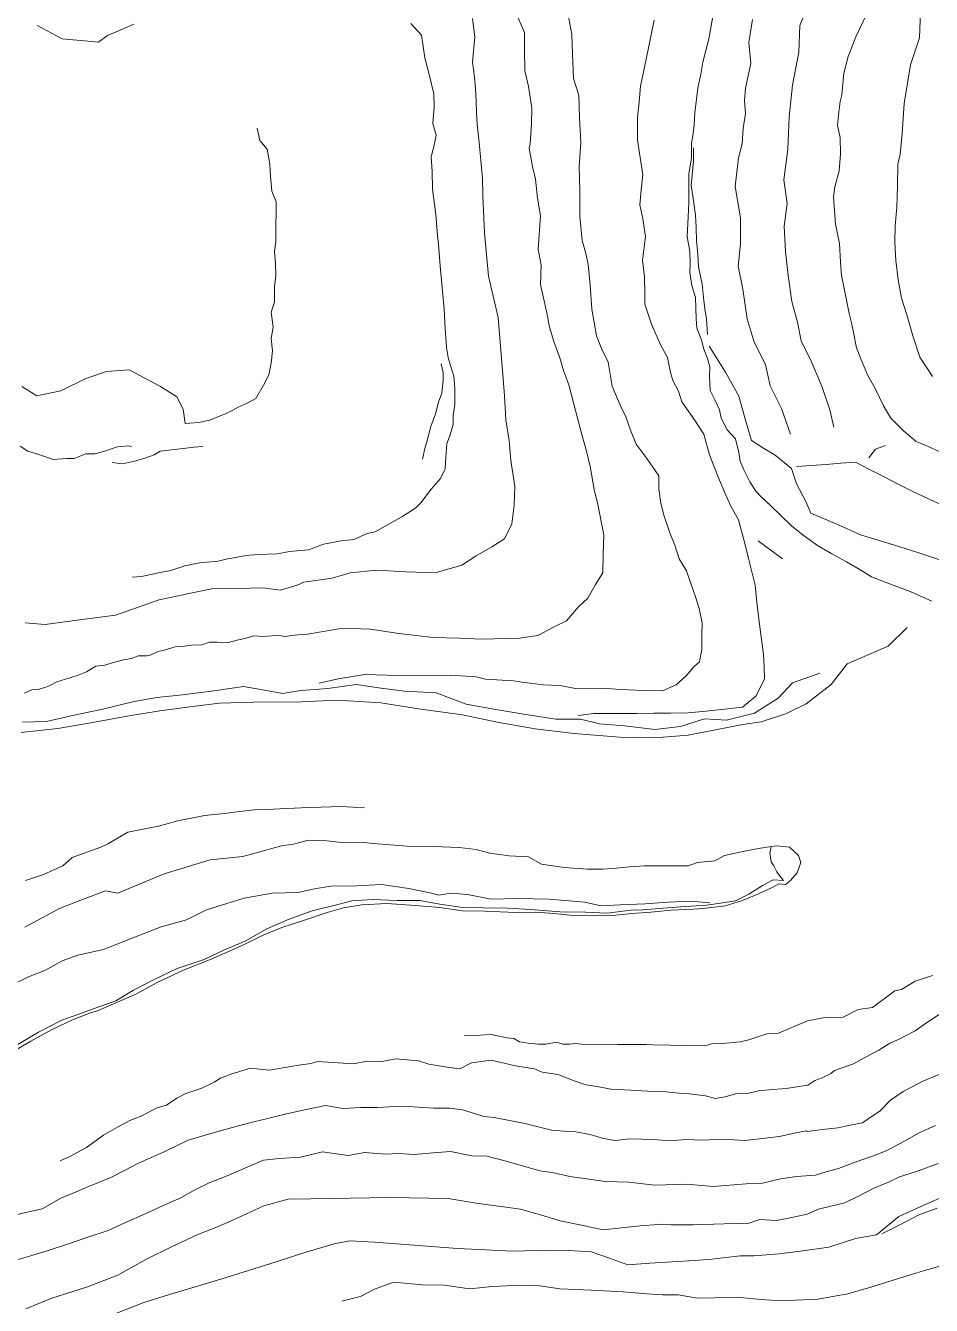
# Model space of a CAD drawing. Extents: x 683321 to 688873, y 7661944 to 7668387.
# Drawn here: x 686223.1 to 686444.6, y 7665935.4 to 7666248.4 of the extents above; entities that cross this region are included whole.
import ezdxf

# ---------------------------------------------------------------- set-up
doc = ezdxf.new("R2010")
doc.units = 0
doc.header["$MEASUREMENT"] = 0
doc.layers.add('01 CRESTA_Line', color=3, linetype='Continuous', lineweight=20)

msp = doc.modelspace()

# ---------------------------------------------------------------- linework, layer by layer
at = {"layer": '01 CRESTA_Line'}
for points in [[(686342.95, 7666251.72, 3900.24), (686345.09, 7666246.66, 3900.09), (686345.08, 7666242.38, 3899.94), (686345.22, 7666237.43, 3899.87), (686346.13, 7666233.49, 3899.87), (686346.89, 7666228.3, 3899.92), (686346.81, 7666224.4, 3899.91), (686346.47, 7666219.47, 3899.91), (686346.3, 7666218.39, 3899.69), (686347.09, 7666213.9, 3899.84), (686347.84, 7666210.86, 3899.95), (686348.29, 7666206.17, 3899.9), (686349.02, 7666201.84, 3899.85), (686348.43, 7666193.68, 3899.92), (686349.17, 7666189.81, 3899.93), (686349.03, 7666185.06, 3899.95), (686350.59, 7666178.18, 3900.07), (686351.24, 7666174.67, 3900.11), (686352.32, 7666171.15, 3900.14), (686353.78, 7666167.18, 3900.12), (686354.71, 7666163.84, 3900.1), (686355.96, 7666160.57, 3900.07), (686357.19, 7666155.82, 3900.04), (686359.15, 7666148.39, 3899.98), (686360.27, 7666144.36, 3899.77), (686361.18, 7666140.58, 3899.58), (686362.16, 7666134.98, 3899.67), (686363.02, 7666131.31, 3899.72), (686364.54, 7666123.85, 3899.86), (686364.35, 7666119.18, 3899.82), (686364.27, 7666114.6, 3899.79), (686362.46, 7666111.75, 3899.75), (686360.63, 7666108.4, 3899.7), (686358.32, 7666106.27, 3899.69), (686355.4, 7666102.87, 3899.68), (686352.41, 7666101.33, 3899.72), (686348.4, 7666099.27, 3899.79), (686343.93, 7666098.56, 3899.85), (686340.7, 7666098.49, 3899.9), (686334.65, 7666098.38, 3899.93), (686329.2, 7666098.57, 3899.97), (686322.81, 7666098.74, 3900.02), (686318.61, 7666099.25, 3900.06), (686314.4, 7666099.76, 3900.17), (686307.43, 7666100.81, 3901.34), (686300.63, 7666101.04, 3900.98), (686296.36, 7666100.31, 3900.74), (686292.08, 7666099.58, 3900.38), (686289.77, 7666099.37, 3900.14), (686288.11, 7666099.22, 3900.05), (686286.65, 7666098.97, 3900), (686285, 7666099.28, 3899.95), (686283.3, 7666099.13, 3899.89), (686281.27, 7666099.02, 3899.84), (686278.9, 7666099.14, 3899.83), (686277.06, 7666098.58, 3899.81), (686274.87, 7666098.07, 3899.74), (686272.68, 7666097.56, 3899.74), (686269.91, 7666097.59, 3899.75), (686268.07, 7666097.62, 3899.72), (686266.2, 7666096.94, 3899.74), (686263.65, 7666096.87, 3899.7), (686261.92, 7666096.66, 3899.68), (686260, 7666096.55, 3899.64), (686258.86, 7666096.21, 3899.64), (686256.95, 7666095.68, 3899.7), (686255.5, 7666095.37, 3899.74), (686253.78, 7666094.55, 3899.76), (686252.72, 7666094.28, 3899.77), (686250.59, 7666094.27, 3899.8), (686248.98, 7666093.58, 3899.83), (686247.04, 7666093.3, 3899.85), (686244.29, 7666092.53, 3899.83), (686242.49, 7666092.01, 3899.84), (686240.25, 7666091.73, 3899.88), (686237.95, 7666090.32, 3899.91), (686235.96, 7666089.52, 3899.97), (686233.92, 7666088.87, 3899.99), (686230.71, 7666087.93, 3900.04), (686229.18, 7666087.12, 3900.06), (686228.49, 7666086.77, 3900.06), (686226.39, 7666086.15, 3900.06), (686224.61, 7666085.95, 3900.07), (686222.84, 7666085.17, 3900.12)], [(686294.91, 7666087.59, 3909.44), (686299.57, 7666088.67, 3908.1), (686306.04, 7666089.71, 3908.91), (686314.26, 7666089.47, 3909.69), (686320.95, 7666089.41, 3910.08), (686327.03, 7666089.54, 3910.24), (686333.26, 7666089.13, 3910.29), (686335.55, 7666088.53, 3910.32), (686342.43, 7666088.19, 3910.2), (686344.54, 7666087.87, 3910.28), (686349.68, 7666087.22, 3910.42), (686353.76, 7666087.01, 3910.4), (686357.98, 7666086.22, 3910.49), (686365.31, 7666086.32, 3910.2), (686368.64, 7666086.06, 3910.2), (686374.3, 7666085.83, 3910.36), (686378.86, 7666085.68, 3910.59), (686382.18, 7666087.22, 3910.53), (686384.63, 7666089.36, 3910.34), (686386.54, 7666091.57, 3910.25), (686387.94, 7666092.84, 3910.23), (686388.47, 7666095.93, 3910.19), (686388.5, 7666099.32, 3910.15), (686388.61, 7666102.36, 3910.18), (686387.8, 7666105.88, 3910.24), (686386.95, 7666108.72, 3910.26), (686385.81, 7666111.93, 3910.27), (686384.74, 7666115.08, 3910.31), (686382.91, 7666117.99, 3910.28), (686381.9, 7666121.31, 3910.22), (686380.64, 7666124.34, 3910.1), (686379.21, 7666128.71, 3909.95), (686378.39, 7666132, 3909.89), (686377.96, 7666135.28, 3909.99), (686377.97, 7666138.25, 3909.97), (686376.33, 7666140.64, 3909.9), (686374.6, 7666143.06, 3909.86), (686372.47, 7666146.01, 3909.93), (686371.01, 7666149.42, 3909.94), (686369.88, 7666152.71, 3909.95), (686368.52, 7666155.57, 3910), (686366.56, 7666160.18, 3910.13), (686365.56, 7666166.06, 3910.16), (686363.94, 7666169.45, 3910.13), (686362.72, 7666172.55, 3910.11), (686361.62, 7666179.03, 3910.12), (686361.18, 7666184.88, 3910.1), (686360.72, 7666190.05, 3910.06), (686360.06, 7666192.97, 3910.08), (686359.25, 7666195.84, 3910.08), (686358.69, 7666201.68, 3910.01), (686358.66, 7666208.09, 3909.93), (686358.5, 7666213.83, 3909.85), (686358.89, 7666219.83, 3910.03), (686358.58, 7666225.9, 3909.83), (686358.39, 7666231.38, 3909.81), (686357.08, 7666235.43, 3909.88), (686356.84, 7666241.49, 3909.96), (686356.69, 7666246.21, 3909.97), (686355.68, 7666251.44, 3909.98)], [(686420.82, 7666150.21, 3949.19), (686419.82, 7666154.39, 3949.24), (686418.03, 7666159.7, 3949.25), (686417.57, 7666160.78, 3949.23), (686415.21, 7666166.34, 3949.34), (686412.77, 7666171.34, 3949.36), (686411.89, 7666175.9, 3949.36), (686410.47, 7666180.94, 3949.43), (686409.6, 7666187.28, 3949.44), (686408.96, 7666193.17, 3949.48), (686408.6, 7666199.31, 3949.45), (686409.34, 7666204.91, 3949.39), (686408.53, 7666210.65, 3949.37), (686409.55, 7666218.2, 3949.39), (686409.88, 7666226.05, 3949.45), (686410.67, 7666233.8, 3949.45), (686412.18, 7666241.87, 3949.48), (686412.49, 7666248.38, 3948.95), (686414.56, 7666253.54, 3949.51)], [(686428.76, 7666251.13, 3960.18), (686426.17, 7666245.62, 3960.13), (686424.28, 7666240.84, 3960.09), (686423.19, 7666236.79, 3960), (686422.72, 7666231.48, 3959.96), (686422.33, 7666229.8, 3959.96), (686421.98, 7666227.23, 3959.94), (686421.69, 7666223.94, 3959.93), (686422.3, 7666221.03, 3959.93), (686422.44, 7666216.93, 3959.92), (686422.09, 7666212.91, 3959.95), (686421.05, 7666208.93, 3959.97), (686420.66, 7666206.51, 3959.98), (686420.92, 7666203.21, 3959.98), (686421.15, 7666199.86, 3959.98), (686422.17, 7666195.1, 3960.01), (686422.39, 7666190.55, 3959.99), (686422.63, 7666187.31, 3960), (686423.28, 7666184.06, 3960.04), (686424.51, 7666177.97, 3960.07), (686425.13, 7666175.72, 3960.07), (686425.56, 7666173.35, 3960.06), (686426.31, 7666169.6, 3960.06), (686427.38, 7666166.9, 3960.06), (686429.01, 7666163.02, 3960.02), (686430.87, 7666159.63, 3959.94), (686432.96, 7666155.38, 3959.96), (686434.69, 7666152.35, 3959.98), (686437.82, 7666149.27, 3960.57), (686440.93, 7666146.65, 3960.69), (686443.67, 7666145.58, 3960.67), (686446.52, 7666144.26, 3960.64)], [(686444.93, 7666162.56, 3970.83), (686441.83, 7666167.28, 3970.69), (686440.13, 7666172.49, 3970.59), (686438.64, 7666177.64, 3970.56), (686437.29, 7666181.72, 3970.49), (686436.53, 7666186.23, 3970.36), (686435.91, 7666190.91, 3970.22), (686435.7, 7666195.39, 3970.11), (686435.75, 7666199.46, 3970.07), (686436.2, 7666204, 3969.95), (686436.33, 7666209.24, 3969.79), (686436.46, 7666214.48, 3969.73), (686436.98, 7666216.84, 3969.71), (686437.5, 7666222.02, 3969.69), (686437.97, 7666229.33, 3969.73), (686439.57, 7666238.8, 3969.76), (686441.73, 7666245.39, 3969.8), (686442.01, 7666251.85, 3969.85)], [(686222.97, 7666102.33, 3889.41), (686227.89, 7666101.93, 3889.41), (686236.26, 7666103.04, 3889.61), (686245.06, 7666104.18, 3889.74), (686249.97, 7666105.94, 3889.72), (686255.79, 7666107.99, 3889.6), (686258.14, 7666108.46, 3889.88), (686263, 7666109.53, 3889.89), (686268.65, 7666110.69, 3889.9), (686273.88, 7666110.76, 3889.91), (686278.04, 7666110.8, 3889.92), (686281.28, 7666110.91, 3889.93), (686285.36, 7666110.37, 3889.94), (686289.54, 7666111.52, 3889.95), (686291.16, 7666112.32, 3889.96), (686298.07, 7666113.3, 3889.92), (686302.49, 7666114.59, 3889.95), (686308.89, 7666115.22, 3890.02), (686316.16, 7666114.83, 3889.63), (686323.24, 7666114.59, 3889.58), (686329.76, 7666116.45, 3889.7), (686333.29, 7666118.74, 3889.68), (686337.12, 7666120.9, 3889.73), (686340.26, 7666122.91, 3889.78), (686342.01, 7666126.54, 3889.82), (686342.58, 7666131.11, 3889.92), (686342.79, 7666135.69, 3889.9), (686341.74, 7666142.01, 3889.89), (686341.35, 7666146.9, 3889.9), (686340.57, 7666152, 3889.85), (686340.2, 7666157.86, 3889.81), (686339.93, 7666161.99, 3889.8), (686339.47, 7666166.94, 3889.8), (686338.68, 7666176.99, 3889.9), (686336.34, 7666187.13, 3889.53), (686335.32, 7666197.72, 3889.53), (686334.91, 7666206.82, 3889.69), (686334.84, 7666211.01, 3889.8), (686334.05, 7666219.83, 3890.04), (686333.57, 7666224.28, 3890.14), (686333.4, 7666227.08, 3890.19), (686333.29, 7666229.81, 3890.18), (686333.1, 7666233.03, 3890.11), (686332.88, 7666235.82, 3890.03), (686332.39, 7666239.43, 3889.98), (686332.97, 7666245.63, 3890.07), (686332.42, 7666250.16, 3890.27)], [(686249.59, 7666248.72, 3872.1), (686246.37, 7666247.32, 3872.13), (686243.15, 7666245.93, 3872.17), (686240.91, 7666244.32, 3872.66), (686236.49, 7666244.73, 3872.99), (686232.06, 7666245.14, 3873.31), (686225.88, 7666248.39, 3872.82)], [(686317.31, 7666248.86, 3879.71), (686319.92, 7666246.08, 3879.74), (686320.76, 7666240.53, 3879.66), (686321.87, 7666236.09, 3879.64), (686322.97, 7666231.66, 3879.72), (686323.06, 7666228.48, 3879.8), (686322.73, 7666224.48, 3879.87), (686323.51, 7666221.61, 3880.03), (686323.04, 7666219.13, 3879.96), (686322.26, 7666216.33, 3879.83), (686322.55, 7666212.72, 3879.79), (686322.59, 7666208.39, 3879.84), (686323, 7666205.31, 3879.86), (686323.41, 7666202.23, 3879.95), (686323.78, 7666198.04, 3879.99), (686324.15, 7666193.86, 3880), (686324.51, 7666189.68, 3879.95), (686324.97, 7666184.36, 3879.85), (686325.43, 7666179.04, 3879.84), (686325.69, 7666174.33, 3879.88), (686326.01, 7666169.67, 3879.9), (686326.47, 7666167.2, 3879.96), (686327.05, 7666165.24, 3880.04), (686327.81, 7666162.66, 3880.09), (686328.1, 7666159.75, 3879.83), (686328.08, 7666155.75, 3879.74), (686327.69, 7666153.06, 3879.66), (686327.7, 7666150.88, 3879.59), (686326.88, 7666148.11, 3879.82), (686326.16, 7666146.18, 3879.98), (686325.83, 7666141.65, 3880.19), (686325.69, 7666140.02, 3880.22), (686324.6, 7666137.61, 3880.23), (686322.33, 7666135.03, 3880.24), (686319.74, 7666131.72, 3880.09), (686318.55, 7666130.5, 3880.42), (686315.1, 7666128.25, 3880.1), (686312.18, 7666126.6, 3880.21), (686308.59, 7666124.56, 3880.04), (686306.65, 7666124.17, 3880.01), (686303.41, 7666122.73, 3880.39), (686300.31, 7666122.37, 3880.57), (686295.97, 7666121.56, 3880.45), (686292.29, 7666120.21, 3880.38), (686287.67, 7666119.8, 3880.25), (686284.59, 7666119.22, 3880.3), (686279.8, 7666119.05, 3880.09), (686277, 7666118.82, 3880.25), (686272.17, 7666117.88, 3880.05), (686270.21, 7666117.42, 3880.3), (686265.61, 7666117.02, 3880.18), (686262.02, 7666116.32, 3880.26), (686258.64, 7666115.14, 3880.21), (686256.03, 7666114.69, 3880.27), (686251.42, 7666113.64, 3880.19), (686249.14, 7666113.48, 3880.1)], [(686376.82, 7666249.74, 3920.23), (686375.44, 7666242.93, 3920.2), (686374.48, 7666238.23, 3920.17), (686373.52, 7666233.54, 3920.21), (686373.14, 7666229.74, 3920.22), (686372.76, 7666225.95, 3920.22), (686372.77, 7666220.33, 3920.3), (686373.42, 7666216.1, 3920.27), (686374.07, 7666211.87, 3920.34), (686373.68, 7666208.22, 3920.35), (686373.3, 7666204.56, 3920.33), (686374.08, 7666201.11, 3920.3), (686374.73, 7666196.8, 3920.23), (686373.99, 7666190.94, 3919.87), (686374.48, 7666186.99, 3919.83), (686374.56, 7666182.95, 3919.7), (686374.56, 7666180.24, 3919.57), (686376.15, 7666175.39, 3920.5), (686378.36, 7666170.34, 3921.06), (686380.12, 7666167.21, 3921.39), (686380.81, 7666163.58, 3921.74), (686381.41, 7666161.61, 3921.84), (686382.79, 7666158.96, 3921.18), (686383.64, 7666156.4, 3920.8), (686386.72, 7666151.95, 3921.12), (686389.02, 7666148.46, 3921.67), (686390.36, 7666143.4, 3921.56), (686392.4, 7666138.23, 3921.14), (686394.12, 7666134.11, 3920.64), (686395.59, 7666130.86, 3920.19), (686397.43, 7666127.56, 3920.1), (686398.48, 7666123.88, 3919.09), (686398.77, 7666122.7, 3918.74), (686399.88, 7666118.04, 3918.55), (686400.69, 7666114.78, 3918.79), (686401.5, 7666111.52, 3918.96), (686401.96, 7666107.38, 3919.18), (686402.42, 7666103.24, 3919.31), (686403.01, 7666098.94, 3919.52), (686403.6, 7666094.63, 3919.7), (686403.71, 7666091.59, 3919.82), (686403.82, 7666088.54, 3920.87), (686401.69, 7666084.44, 3919.27), (686398.47, 7666081.68, 3919.21), (686394, 7666081.23, 3918.65), (686389.54, 7666080.78, 3917.69), (686385.08, 7666080.33, 3917.52), (686380.9, 7666080.28, 3917.71), (686376.73, 7666080.22, 3917.61), (686372.55, 7666080.17, 3917.23), (686367.32, 7666080.19, 3916.94), (686362.1, 7666080.21, 3916.68), (686358.28, 7666079.72, 3916.54)], [(686391.21, 7666250.63, 3930.13), (686390.23, 7666245.15, 3930.09), (686388.72, 7666239.45, 3930.16), (686388.21, 7666236.48, 3930.19), (686387.54, 7666233.09, 3930.24), (686386.76, 7666227.08, 3930.24), (686386.58, 7666224.1, 3930.22), (686386.27, 7666221.42, 3930.22), (686385.94, 7666219.65, 3930.11), (686385.97, 7666215.99, 3929.81), (686385.35, 7666212.12, 3929.73), (686385.31, 7666209.17, 3929.67), (686385.34, 7666205.09, 3929.45), (686385.16, 7666201.52, 3929.25), (686384.94, 7666196.83, 3929.36), (686385.53, 7666193.13, 3929.47), (686385.6, 7666190.18, 3929.38), (686385.56, 7666188.01, 3929.31), (686386.01, 7666184.85, 3929.42), (686386.98, 7666181.9, 3929.72), (686387.12, 7666176.77, 3929.88), (686387.27, 7666174.41, 3930.07), (686388.45, 7666171.57, 3930.37), (686388.9, 7666169.48, 3930.39), (686389.88, 7666166.96, 3930.53), (686390.49, 7666164.93, 3930.6), (686390.37, 7666162.69, 3930.17), (686390.5, 7666159.13, 3929.91), (686391.74, 7666156.73, 3929.93), (686392.85, 7666154.42, 3929.96), (686393.24, 7666152.4, 3929.92), (686394.65, 7666149.55, 3930.06), (686396.7, 7666147.34, 3930.24), (686397.53, 7666144, 3930.39), (686397.86, 7666141.86, 3930.47), (686398.8, 7666139.79, 3931.06), (686400.2, 7666136.83, 3931.61), (686401.79, 7666134.48, 3932.02), (686402.94, 7666133.25, 3932.26), (686405.31, 7666131, 3932.34), (686407.91, 7666128.5, 3932.16), (686410.5, 7666126, 3932.31), (686413.62, 7666123.5, 3931.67), (686416.75, 7666121.25, 3930.56), (686420.31, 7666119.25, 3930.6), (686423.84, 7666117.25, 3930.01), (686427.41, 7666115.25, 3929.99), (686430.02, 7666113.61, 3929.94), (686433.59, 7666112.17, 3930), (686439.41, 7666110.01, 3930.08), (686444.76, 7666107.64, 3930.04)], [(686400.87, 7666249.91, 3940.11), (686400, 7666244.23, 3940.18), (686400.45, 7666239.15, 3940.18), (686399.21, 7666233.05, 3940.17), (686398.91, 7666229.99, 3940.15), (686399.2, 7666226.9, 3940.15), (686398.63, 7666223.26, 3940.11), (686398.38, 7666219.45, 3940.04), (686397.49, 7666216.01, 3940.02), (686396.61, 7666209.01, 3940.09), (686397.98, 7666201.4, 3940.18), (686397.95, 7666194.98, 3940.15), (686397.35, 7666189.57, 3940.03), (686398.53, 7666183.97, 3939.94), (686399.59, 7666176.69, 3939.99), (686401.29, 7666170.95, 3939.95), (686404.03, 7666165.5, 3940.06), (686405.19, 7666160.29, 3939.99), (686407.98, 7666154.74, 3940.06), (686410.17, 7666148.48, 3940.11)], [(686222.2, 7666160.14, 3880.28), (686225.8, 7666157.88, 3880.14), (686231.67, 7666159.09, 3878.88), (686237.85, 7666162.05, 3878.76), (686242.91, 7666163.79, 3878.76), (686248.43, 7666164.17, 3878.87), (686256.06, 7666160.16, 3879.77), (686260.11, 7666157.57, 3880.01), (686261.64, 7666154.59, 3880.75), (686262.14, 7666151.11, 3881.58), (686265.35, 7666151.3, 3881.51), (686268.19, 7666151.88, 3881.14), (686270.7, 7666152.99, 3881.09), (686272.55, 7666153.67, 3880.61), (686275.06, 7666155.08, 3880.42), (686277.3, 7666156.07, 3879.81), (686279.41, 7666157.23, 3879.5), (686281.3, 7666160.45, 3879.18), (686282.57, 7666162.98, 3878.61), (686283.14, 7666165.85, 3878.23), (686283.47, 7666168.84, 3877.8), (686283.14, 7666171.84, 3877.64), (686283.67, 7666174.61, 3877.21), (686283.16, 7666178.35, 3876.92), (686284.01, 7666180.72, 3876.65), (686283.96, 7666184.58, 3876.23), (686284.27, 7666187.3, 3875.76), (686284.18, 7666190.18, 3875.67), (686283.98, 7666193.21, 3875.48), (686284.31, 7666195.52, 3874.83), (686284.32, 7666199.53, 3874.66), (686284.37, 7666202.71, 3874.15), (686284.34, 7666205.26, 3873.89), (686283.3, 7666207.88, 3873.44), (686283.01, 7666211.56, 3873.33), (686282.84, 7666214.54, 3873.16), (686282.18, 7666218.19, 3873.08), (686280.37, 7666220.26, 3872.66), (686279.74, 7666223.3, 3871.68)], [(686389.91, 7666172.86, 3930.45), (686389.66, 7666176.74, 3930.39), (686389.32, 7666178.57, 3930.34), (686388.99, 7666181.11, 3930.28), (686388.54, 7666185.14, 3930.22), (686387.7, 7666189.42, 3930.23), (686387.48, 7666192.53, 3930.24), (686387.16, 7666195.76, 3930.26), (686387.12, 7666199.03, 3930.24), (686386.98, 7666202.04, 3930.19), (686386.48, 7666205.55, 3930.12), (686385.9, 7666209.43, 3930.11), (686386.46, 7666215.08, 3930.24), (686386.45, 7666218.49, 3930.22)], [(686390.3, 7666170.02, 3930.71), (686394.27, 7666163.66, 3931.66), (686397.55, 7666157.79, 3932.26), (686399.31, 7666151.31, 3932.54), (686400.64, 7666146.92, 3932.7), (686403.38, 7666145.17, 3934.84), (686406.41, 7666143.37, 3938.1), (686410.41, 7666140.09, 3941.48), (686411.61, 7666136.32, 3940.99), (686413.89, 7666131.98, 3940.84), (686415.15, 7666129.18, 3940.63), (686421.53, 7666126.45, 3940.22), (686427.32, 7666123.9, 3940.1), (686434.29, 7666121.73, 3940.01), (686438.48, 7666120.41, 3940.01), (686441.57, 7666119.42, 3939.98), (686448.14, 7666117.25, 3939.92)], [(686320.15, 7666142.37, 3877.42), (686320.74, 7666144.96, 3877.48), (686321.42, 7666147.28, 3877.65), (686322.22, 7666150.36, 3877.7), (686323.31, 7666153.43, 3877.68), (686324.08, 7666156.27, 3877.76), (686324.9, 7666158.49, 3877.68), (686325.22, 7666161.56, 3877.27), (686325.19, 7666163.58, 3876.8), (686324.76, 7666165.69, 3876.56)], [(686221.75, 7666145.56, 3883.42), (686223.66, 7666144.28, 3883.2), (686226.36, 7666143.52, 3882.81), (686229.83, 7666142.32, 3882.51), (686233.12, 7666142.49, 3882.2), (686234.96, 7666142.49, 3881.91), (686237.79, 7666143.63, 3882.22), (686240.04, 7666143.69, 3881.89), (686242.16, 7666144.27, 3882.08), (686245.6, 7666145.34, 3881.97), (686248.3, 7666145.65, 3881.67), (686249.02, 7666145.41, 3881.18)], [(686244.25, 7666141.53, 3880.4), (686246.78, 7666141.26, 3880.39), (686249.75, 7666141.85, 3880.21), (686252.03, 7666142.56, 3880.34), (686254.55, 7666143.46, 3880.18), (686256, 7666144.35, 3880.06), (686259.54, 7666144.73, 3879.7), (686261.66, 7666144.94, 3879.49), (686264.21, 7666145.31, 3879.23), (686266.41, 7666145.46, 3879.01)], [(686429.34, 7666142.67, 3954.66), (686431.01, 7666144.77, 3955.3), (686433.45, 7666145.74, 3955.22)], [(686411.65, 7666140.56, 3942.13), (686415.26, 7666140.83, 3944.7), (686418.87, 7666141.09, 3947.28), (686422.47, 7666141.35, 3949.85), (686426.08, 7666141.62, 3952.42), (686429.51, 7666139.86, 3954.25), (686432.94, 7666138.1, 3951.66), (686436.38, 7666136.35, 3951.12), (686439.81, 7666134.59, 3950.76), (686444.09, 7666132.61, 3950.38), (686448.36, 7666130.62, 3950.25)], [(686402.27, 7666122.4, 3919.9), (686408.25, 7666117.98, 3919.9)], [(686438.68, 7666101.17, 3920.93), (686434.05, 7666096.64, 3921.7), (686424.03, 7666092.31, 3922.34), (686420.13, 7666087.3, 3921.81), (686413.98, 7666082.52, 3921.87), (686409.24, 7666080.15, 3921.67), (686402.99, 7666078.15, 3920.95), (686398.49, 7666077.45, 3920.36), (686385.11, 7666074.89, 3919.41), (686377, 7666074.26, 3918.48), (686368.32, 7666074.39, 3917.81), (686357.24, 7666075.24, 3916.98), (686347.76, 7666076.41, 3916.27), (686338.46, 7666078.03, 3915.4), (686329.92, 7666079.84, 3914.78), (686319.76, 7666081.24, 3913.65), (686309.94, 7666082.8, 3912.51), (686299.32, 7666083.45, 3911.5), (686290.47, 7666082.99, 3910.68), (686278.95, 7666082.94, 3909.65), (686270.49, 7666082.66, 3908.71), (686263.94, 7666081.86, 3908.02), (686255.92, 7666080.8, 3907.32), (686247.94, 7666079.48, 3906.44), (686239.95, 7666078.09, 3905.62), (686230.95, 7666076.47, 3904.65), (686222.01, 7666075.52, 3903.67)], [(686222.36, 7666078.05, 3903.32), (686228.22, 7666078.24, 3904.05), (686234.24, 7666079.64, 3904.72), (686241.88, 7666081.26, 3905.44), (686249.29, 7666083.05, 3905.95), (686255.13, 7666084.07, 3906.6), (686261.48, 7666084.76, 3907.43), (686269.16, 7666085.68, 3908.24), (686276.4, 7666086.8, 3908.85), (686282.92, 7666085.6, 3909.6), (686285.89, 7666085.05, 3909.85), (686290.4, 7666085.79, 3910.26), (686296.98, 7666086.28, 3910.85), (686304, 7666087.25, 3911.32), (686309.37, 7666086.43, 3911.99), (686315.79, 7666085.64, 3912.71), (686323.54, 7666085.25, 3913.49), (686330.86, 7666082.48, 3914.53), (686338.07, 7666081.14, 3915.08), (686344.95, 7666079.98, 3915.6), (686352.78, 7666078.79, 3916.27), (686358.81, 7666078.79, 3916.64), (686363.44, 7666077.64, 3917.03), (686369.54, 7666077.12, 3917.54), (686377.03, 7666076.27, 3918.16), (686383.26, 7666076.96, 3918.93), (686389.14, 7666078.85, 3919.42), (686394.55, 7666078.53, 3920.09), (686401.41, 7666080.25, 3920.67), (686407.17, 7666083.95, 3920.96), (686410.71, 7666087.7, 3921.25), (686417.35, 7666090.07, 3921.75)], [(686223.04, 7666039.35, 3909.81), (686227.48, 7666040.79, 3909.72), (686232.21, 7666042.94, 3909.61), (686234.47, 7666044.97, 3909.54), (686241.49, 7666047.48, 3909.54), (686243.39, 7666048.4, 3909.56), (686248.11, 7666051.17, 3909.52), (686251.85, 7666051.89, 3909.51), (686255.6, 7666052.61, 3909.43), (686260.32, 7666053.89, 3909.39), (686263.59, 7666054.55, 3909.33), (686266.85, 7666055.21, 3909.27), (686271.7, 7666055.72, 3909.35), (686275.38, 7666056.17, 3909.38), (686279.07, 7666056.62, 3909.45), (686282.18, 7666056.73, 3909.52), (686285.29, 7666056.84, 3909.63), (686290.52, 7666057.1, 3909.86), (686295.38, 7666057.26, 3909.98), (686300.25, 7666057.42, 3910.08), (686305.96, 7666057.1, 3910.28)], [(686405.46, 7666047.65, 3921.28), (686406.95, 7666047.81, 3921.35), (686409.93, 7666047.46, 3921.46), (686412.11, 7666045.45, 3921.68), (686412.68, 7666043.74, 3921.68), (686411.82, 7666041.24, 3921.97), (686410.2, 7666039.3, 3922.3), (686408.96, 7666038.34, 3922.42), (686407.3, 7666038.54, 3923.4), (686405.73, 7666037.65, 3923.55), (686402.36, 7666036.1, 3923.75), (686398.4, 7666034.42, 3924.2), (686394.18, 7666033.18, 3924.42), (686388.74, 7666032.49, 3925.2), (686386.42, 7666032.33, 3925.53), (686380.95, 7666032.06, 3925.9), (686376.02, 7666031.6, 3926.37), (686371.38, 7666031.25, 3926.82), (686366.68, 7666030.81, 3927.34), (686362.91, 7666030.88, 3927.74), (686359.66, 7666030.81, 3927.94), (686356.24, 7666030.86, 3928.42), (686352.34, 7666031.3, 3928.78), (686347.82, 7666031.56, 3929.3), (686342.93, 7666031.5, 3929.69), (686335.44, 7666031.84, 3930.54), (686329.91, 7666031.92, 3931.12), (686324.43, 7666032.71, 3932.07), (686318.42, 7666033.25, 3932.6), (686311.44, 7666033.72, 3933.24), (686305.35, 7666033.37, 3933.73), (686300.85, 7666032.67, 3934.38), (686296.84, 7666031.53, 3934.8), (686291.06, 7666029.54, 3935.48), (686285.79, 7666027.82, 3935.91), (686281.21, 7666025.93, 3936.4), (686276.57, 7666023.68, 3936.87), (686272.27, 7666021.71, 3937.15), (686268.04, 7666019.94, 3937.54), (686261.86, 7666017.49, 3938.07), (686255.46, 7666014.48, 3938.8), (686250.21, 7666011.65, 3939.38), (686245.88, 7666009.71, 3939.77), (686240.66, 7666007.5, 3940.26), (686239.17, 7666007.03, 3940.41), (686234.73, 7666005.35, 3941.21), (686229.43, 7666002.79, 3941.59), (686224.39, 7666000.03, 3942.04), (686218.51, 7665996.66, 3942.44)], [(686222.94, 7666027.9, 3920.12), (686231.4, 7666032.51, 3920.07), (686237.04, 7666034.69, 3920.12), (686242.64, 7666036.81, 3920.2), (686245.65, 7666036.23, 3920.24), (686250.69, 7666038.37, 3920.23), (686257, 7666041, 3920.11), (686268.23, 7666044.41, 3920.12), (686276.25, 7666045.18, 3920.18), (686285.68, 7666047.81, 3920.2), (686288.65, 7666048.23, 3920.25), (686292.17, 7666049.19, 3920.17), (686296.77, 7666049.04, 3920.22), (686300.41, 7666048.66, 3920.26), (686305.24, 7666048.7, 3920.15), (686308.08, 7666048.35, 3920.28), (686316.39, 7666047.71, 3920.25), (686322.89, 7666047.63, 3920.31), (686329.11, 7666047.4, 3920.32), (686333.26, 7666046.92, 3920.29), (686336.66, 7666046.01, 3920.25), (686341.34, 7666045.35, 3920.18), (686346.06, 7666045.11, 3920.12), (686349.26, 7666043.31, 3920.23), (686354.78, 7666042.53, 3920.28), (686360.53, 7666042.08, 3920.32), (686364.33, 7666042.14, 3920.16), (686367.57, 7666042.39, 3920.15), (686370.8, 7666042.64, 3920.14), (686374.49, 7666042.89, 3920.05), (686377.95, 7666042.88, 3919.97), (686381.56, 7666042.91, 3919.93), (686385.17, 7666042.94, 3919.89), (686387.41, 7666043.73, 3920.05), (686391.66, 7666044.16, 3920.33), (686394.02, 7666045.43, 3920.51), (686396.62, 7666046.03, 3920.69), (686399.3, 7666046.62, 3920.87), (686402.38, 7666047.13, 3921.07), (686405.46, 7666047.65, 3921.28), (686405.11, 7666046, 3921.11), (686405.44, 7666043.91, 3921.46), (686406.08, 7666042.92, 3922.06), (686406.8, 7666041.44, 3922.3), (686407.61, 7666040.43, 3922.32), (686408.47, 7666039.35, 3922.39), (686405.91, 7666039.52, 3923.31), (686403.35, 7666038.15, 3923.58), (686399.95, 7666036.03, 3923.79), (686396.69, 7666034.38, 3924.22), (686393.09, 7666033.77, 3924.57), (686389.62, 7666033.27, 3924.87), (686383.32, 7666032.87, 3925.56), (686379.15, 7666032.6, 3926.16), (686373.94, 7666032.13, 3926.54), (686371.12, 7666032.09, 3926.9), (686365.34, 7666031.36, 3927.51), (686360.02, 7666031.57, 3927.96), (686353.83, 7666031.71, 3928.54), (686346.61, 7666032.21, 3929.33), (686340.99, 7666032.56, 3929.75), (686335.13, 7666032.69, 3930.63), (686330, 7666032.73, 3931.25), (686324.42, 7666033.57, 3931.93), (686319.53, 7666034.47, 3932.47), (686313.96, 7666034.47, 3933.08), (686307.94, 7666034.66, 3933.47), (686302.92, 7666034.39, 3933.88), (686299.43, 7666033.44, 3934.52), (686293.15, 7666031.92, 3934.96), (686287.54, 7666029.9, 3935.66), (686282.1, 7666027.48, 3936.1), (686276.82, 7666024.46, 3936.7), (686271.71, 7666022.39, 3937.23), (686266.76, 7666020.05, 3937.59), (686260.2, 7666017.83, 3938.27), (686254.73, 7666015.24, 3938.88), (686249.49, 7666012.52, 3939.49), (686245.13, 7666009.91, 3939.77), (686239.83, 7666008.07, 3940.44), (686236.14, 7666006.68, 3940.85), (686231.97, 7666005.22, 3941.46), (686226.24, 7666002.21, 3941.9), (686219.37, 7665998.16, 3942.3)], [(686219.74, 7666013.73, 3929.97), (686223.76, 7666015.77, 3930.06), (686227.95, 7666017.44, 3929.94), (686232.06, 7666019.67, 3929.85), (686235.87, 7666021.04, 3929.82), (686242.15, 7666022.43, 3929.78), (686250.38, 7666025.72, 3930.3), (686256.24, 7666028.04, 3930.67), (686262.44, 7666029.69, 3931.04), (686267.36, 7666032.18, 3931.37), (686272.28, 7666033.74, 3931.67), (686276.59, 7666035.03, 3931.93), (686283.39, 7666036.21, 3932.33), (686289.76, 7666036.37, 3931.99), (686293.75, 7666037.33, 3931.67), (686297.74, 7666037.98, 3931.38), (686304.07, 7666038.06, 3931.13), (686310.11, 7666038.34, 3930.81), (686316.81, 7666037.34, 3930.53), (686322.38, 7666036.2, 3929.75), (686324.13, 7666035.76, 3929.52), (686327.06, 7666036.25, 3929.23), (686331.18, 7666035.89, 3928.89), (686337, 7666034.77, 3928.31), (686343.38, 7666034.92, 3927.61), (686351.03, 7666034.73, 3926.89), (686359.88, 7666034.04, 3925.93), (686363.75, 7666033.18, 3925.55), (686368.55, 7666033.36, 3925.14), (686374.63, 7666033.64, 3924.58), (686380.27, 7666034.04, 3924.01), (686385.71, 7666034.29, 3924.52), (686390.43, 7666033.87, 3924.39)], [(686444.91, 7666016.11, 3929.73), (686440.64, 7666014.69, 3929.69), (686437.31, 7666012.67, 3929.65), (686435.71, 7666012.33, 3929.63), (686430.25, 7666008.25, 3929.63), (686426.7, 7666007.75, 3929.66), (686423.05, 7666005.89, 3929.69), (686418.57, 7666005.82, 3929.71), (686414.36, 7666005.01, 3929.72), (686407.21, 7666002.03, 3929.8), (686404.37, 7666001.82, 3929.81), (686399.95, 7666000.36, 3929.82), (686397.9, 7665999.89, 3929.79), (686393.54, 7665999.48, 3929.8), (686390.87, 7665999.38, 3929.86), (686389.23, 7665998.93, 3929.9), (686384.99, 7665999.01, 3929.91), (686380.75, 7665999.09, 3929.85), (686376.5, 7665999.16, 3929.9), (686374.97, 7665999.27, 3929.92), (686371.67, 7665999.2, 3929.98), (686367.9, 7665999.27, 3930), (686363.97, 7665999.28, 3929.85), (686360.94, 7665999.19, 3929.74), (686357.36, 7665999.45, 3929.76), (686356.23, 7665999.32, 3929.75), (686354.47, 7665999.28, 3929.78), (686352.84, 7665999.82, 3929.76), (686350.3, 7665999.3, 3929.84), (686348.44, 7665999.33, 3929.9), (686346.02, 7665999.58, 3930.76), (686343.88, 7665999.91, 3931.41), (686342.51, 7666000.71, 3931.14), (686340.84, 7666000.87, 3931.58), (686338.8, 7666001.26, 3931.61), (686337.08, 7666001.66, 3931.53), (686335.41, 7666001.63, 3931.95), (686333.12, 7666001.47, 3931.88), (686330.39, 7666001.48, 3931.58)], [(686446.75, 7666006.72, 3939.95), (686443.17, 7666004.36, 3939.93), (686440.65, 7666002.6, 3939.93), (686436.75, 7666000.52, 3939.91), (686434.51, 7665999.58, 3939.95), (686431.78, 7665997.82, 3940.01), (686428.33, 7665996.02, 3940.06), (686425.62, 7665994.51, 3940.1), (686420.98, 7665992.86, 3940.16), (686420.04, 7665992.16, 3940.11), (686417.91, 7665991.1, 3940.03), (686416.15, 7665990.39, 3940.02), (686414.45, 7665989.31, 3940.03), (686412.23, 7665988.96, 3940.07), (686409.13, 7665988.51, 3940.16), (686405.88, 7665988.23, 3940.16), (686402.35, 7665987.92, 3940.13), (686399.95, 7665987.37, 3940.1), (686396.71, 7665987.19, 3940.17), (686394.23, 7665986.45, 3940.15), (686391.76, 7665986.04, 3940.07), (686389.38, 7665986.71, 3940.02), (686385.47, 7665987.17, 3939.95), (686382.82, 7665987.3, 3940), (686379.03, 7665987.73, 3939.97), (686375.21, 7665987.78, 3940.01), (686371.12, 7665988.1, 3939.99), (686366.25, 7665988.34, 3940), (686362.93, 7665988.93, 3940.03), (686360.13, 7665989.4, 3940.05), (686357.29, 7665990.37, 3939.98), (686353.26, 7665991.91, 3939.97), (686349.41, 7665992.5, 3940.02), (686347.58, 7665993.29, 3940), (686342.95, 7665994.05, 3940.05), (686337, 7665995.37, 3939.81), (686332.12, 7665994.73, 3940.04), (686329.3, 7665993.3, 3940.15), (686326.22, 7665993.7, 3940.05), (686321.68, 7665994.41, 3940.11), (686319.23, 7665995.26, 3939.78), (686313.66, 7665995.7, 3940.62), (686310.23, 7665995.09, 3940.55), (686306.64, 7665995.17, 3940.12), (686303.29, 7665994.51, 3940.35), (686294.54, 7665995.05, 3940.22), (686292.85, 7665994.62, 3940.27), (686289.32, 7665994.12, 3940.36), (686288.46, 7665993.97, 3940.38), (686282.63, 7665992.99, 3940.51), (686278.14, 7665993.47, 3940.55), (686273.33, 7665992.01, 3940.56), (686272.71, 7665991.71, 3940.57), (686270.79, 7665990.98, 3940.6), (686269.21, 7665990.05, 3940.65), (686266.2, 7665988.58, 3940.71), (686262.3, 7665987.28, 3940.71), (686260.09, 7665986.08, 3940.65), (686257.57, 7665984.43, 3940.49), (686255.2, 7665983.71, 3940.46), (686251.56, 7665981.81, 3940.29), (686248.6, 7665980.64, 3940.28), (686245.54, 7665978.98, 3940.22), (686242.15, 7665977.1, 3940.18), (686237.95, 7665974.03, 3940.16), (686233.94, 7665971.85, 3940.06), (686231.54, 7665970.78, 3939.9)], [(686446.68, 7665991.97, 3950.09), (686442.39, 7665990.18, 3950.17), (686440.08, 7665988.94, 3950.18), (686437.77, 7665987.7, 3950.14), (686434.64, 7665985.6, 3950.12), (686432.02, 7665982.95, 3950.14), (686429.92, 7665981.53, 3950.17), (686427.83, 7665980.11, 3950.2), (686424.8, 7665979.49, 3950.27), (686421.77, 7665978.87, 3950.24), (686418, 7665978.41, 3950.12), (686414.22, 7665977.94, 3950.05), (686414.01, 7665978.09, 3950.06), (686410.75, 7665977.43, 3950.03), (686407.49, 7665976.77, 3950.07), (686403.25, 7665976.24, 3950.09), (686399.02, 7665975.72, 3950.16), (686393.8, 7665976.06, 3950.11), (686388.57, 7665975.86, 3950.07), (686384.72, 7665975.99, 3950.09), (686380.61, 7665975.66, 3950.09), (686376.65, 7665976.04, 3950.11), (686373.76, 7665976.12, 3950.1), (686370.87, 7665976.2, 3950.11), (686367.29, 7665975.76, 3950.14), (686364.48, 7665976.22, 3950.38), (686361.18, 7665977.26, 3950.46), (686357.66, 7665977.86, 3950.55), (686354.71, 7665978.07, 3950.58), (686351.75, 7665978.27, 3950.64), (686348.49, 7665979.09, 3950.49), (686345.23, 7665979.92, 3950.22), (686341.45, 7665980.64, 3950.12), (686337.68, 7665981.35, 3950.04), (686335.14, 7665981.66, 3949.97), (686332.87, 7665982.36, 3949.94), (686329.95, 7665983.23, 3950.01), (686326.76, 7665983.66, 3949.99), (686322.94, 7665983.7, 3950.02), (686317.92, 7665983.99, 3950.05), (686313.5, 7665984.08, 3950.09), (686309.15, 7665983.83, 3950.12), (686305.12, 7665983.85, 3950.07), (686300.75, 7665983.6, 3949.93), (686296.44, 7665984.34, 3949.9), (686291.29, 7665983.28, 3950.08), (686286.6, 7665982.16, 3950.02), (686281.91, 7665981.04, 3950.01), (686277.93, 7665980.04, 3950.02), (686273.95, 7665979.04, 3950.06), (686268.39, 7665977.43, 3950.05), (686262.83, 7665975.82, 3950.15), (686259.98, 7665974.45, 3950.18), (686257.13, 7665973.08, 3950.15), (686253.84, 7665971.61, 3950.12), (686250.56, 7665970.14, 3950.08), (686247.26, 7665968.44, 3950.01), (686243.96, 7665966.73, 3949.99), (686240.93, 7665965.48, 3949.98), (686237.91, 7665964.24, 3949.98), (686234.88, 7665962.99, 3949.96), (686231.85, 7665961.75, 3949.93), (686227.14, 7665959.08, 3949.93), (686223.15, 7665958.17, 3949.85), (686219.15, 7665957.25, 3949.82)], [(686445.66, 7665979.44, 3959.44), (686441.69, 7665977.64, 3959.36), (686438.07, 7665975.57, 3959.37), (686433.62, 7665973.22, 3959.44), (686430.23, 7665971.89, 3959.45), (686425.98, 7665970.44, 3959.55), (686421.93, 7665968.89, 3959.64), (686419.18, 7665968.2, 3959.68), (686416.31, 7665967.28, 3959.68), (686411.67, 7665966.96, 3959.67), (686407.84, 7665966.37, 3959.65), (686403.34, 7665965.36, 3959.84), (686399.37, 7665965.18, 3959.9), (686391.27, 7665964.53, 3959.76), (686384.77, 7665965.05, 3959.58), (686376.98, 7665964.8, 3959.54), (686370.62, 7665965.57, 3959.59), (686364.91, 7665965.73, 3959.72), (686356.19, 7665966.98, 3959.66), (686351.9, 7665967.9, 3959.7), (686348.87, 7665968.31, 3959.7), (686340.67, 7665970.74, 3959.73), (686335.88, 7665971.95, 3959.66), (686332.23, 7665972, 3959.69), (686327.03, 7665973.08, 3959.66), (686322.8, 7665972.75, 3959.74), (686318.14, 7665972.33, 3959.8), (686314.3, 7665972.56, 3959.82), (686311.13, 7665972.45, 3959.83), (686306.06, 7665972.81, 3959.85), (686302.01, 7665972.1, 3959.77), (686295.73, 7665973, 3959.83), (686290.34, 7665971.67, 3959.84), (686285.16, 7665971.33, 3959.88), (686281.29, 7665970.91, 3959.91), (686277.29, 7665969.22, 3959.95), (686272.4, 7665967.09, 3959.98), (686267.97, 7665965.4, 3959.97), (686264.65, 7665963.77, 3959.96), (686261.02, 7665961.77, 3959.97), (686256.58, 7665959.77, 3959.96), (686252.14, 7665957.77, 3959.92), (686247.7, 7665955.77, 3959.94), (686243.27, 7665953.76, 3959.96), (686238.29, 7665952.09, 3960.06), (686233.32, 7665950.41, 3960.12), (686228.35, 7665948.74, 3960.17), (686223.79, 7665947.4, 3960.2), (686219.24, 7665946.07, 3960.22)], [(686223.15, 7665934.59, 3969.6), (686229.3, 7665937.14, 3969.5), (686238.26, 7665939.95, 3969.61), (686245.62, 7665942.82, 3969.65), (686248.98, 7665944.74, 3969.77), (686252.48, 7665946.69, 3969.83), (686258.8, 7665949.79, 3969.99), (686265.24, 7665952.79, 3970.07), (686270.01, 7665954.68, 3970.19), (686273.98, 7665956.32, 3970.09), (686281.36, 7665959.75, 3970.14), (686287.34, 7665961.38, 3970.08), (686292.89, 7665961.52, 3970.15), (686297.68, 7665961.58, 3970.26), (686302.48, 7665961.64, 3970.17), (686307.27, 7665961.7, 3970.11), (686312.23, 7665961.79, 3970.24), (686321.68, 7665961.66, 3970.16), (686326.43, 7665961.55, 3970.16), (686333.33, 7665960.44, 3970.31), (686338.75, 7665959.7, 3970.27), (686344.18, 7665958.96, 3970.18), (686349.01, 7665957.54, 3970.12), (686353.84, 7665956.12, 3970.15), (686359.08, 7665955.02, 3970.11), (686364.32, 7665953.92, 3970.04), (686368.85, 7665954.38, 3969.97), (686373.37, 7665954.85, 3969.9), (686378.97, 7665955.28, 3969.83), (686381.03, 7665955.17, 3969.77), (686386.44, 7665955.12, 3969.64), (686393.93, 7665955.39, 3969.87), (686399.99, 7665955.51, 3969.55), (686402.66, 7665956.45, 3968.53), (686406.75, 7665956.17, 3969.36), (686410.5, 7665956.95, 3969.28), (686414.25, 7665957.74, 3969.23), (686417, 7665958.93, 3968.31), (686420.02, 7665959.71, 3967.62), (686423.47, 7665960.49, 3967.59), (686426.69, 7665962.06, 3968.62), (686430.58, 7665964.08, 3968.55), (686434.16, 7665965.55, 3968.44), (686436.87, 7665966.88, 3968.33), (686440.97, 7665968.21, 3968.04), (686446.31, 7665970.17, 3969.78)], [(686245.19, 7665933.48, 3979.97), (686252.02, 7665936.18, 3980.21), (686258.3, 7665938.06, 3980.04), (686264.57, 7665939.94, 3980.14), (686270.85, 7665941.82, 3979.98), (686277.61, 7665943.97, 3979.82), (686284.38, 7665946.11, 3979.75), (686291.14, 7665948.26, 3979.61), (686298.6, 7665950.51, 3979.24), (686302.38, 7665951.26, 3979.18), (686308.41, 7665950.89, 3979.15), (686314.83, 7665950.4, 3979.04), (686323.45, 7665949.78, 3979.16), (686328.73, 7665949.33, 3979.28), (686335.58, 7665948.98, 3979.47), (686342.18, 7665948.67, 3979.47), (686350.87, 7665948.97, 3979.25), (686356, 7665948.88, 3979.35), (686361.41, 7665948.57, 3979.29), (686365.89, 7665946.98, 3979.78), (686370.37, 7665945.39, 3980.48), (686375.8, 7665945.74, 3980.45), (686381.23, 7665946.09, 3980.49), (686386.66, 7665946.44, 3980.12), (686390.9, 7665946.76, 3979.84), (686397.84, 7665947.57, 3979.52), (686401.21, 7665947.55, 3979.59), (686407.39, 7665948.03, 3979.53), (686412.66, 7665948.66, 3979.53), (686419.55, 7665949.65, 3979.61), (686426.09, 7665951.76, 3979.66), (686431.19, 7665952.72, 3979.67), (686436.69, 7665957.21, 3976.67), (686442.05, 7665959.61, 3977.13), (686447.42, 7665962.02, 3974.92)], [(686432.48, 7665952.96, 3979.67), (686437.08, 7665955.24, 3979.69), (686441.42, 7665957.48, 3979.76), (686446.02, 7665959.21, 3979.76)], [(686300.45, 7665936.44, 3992.12), (686305.04, 7665937.63, 3990.88), (686308.39, 7665939.39, 3990.47), (686313.08, 7665941.1, 3990.4), (686320.15, 7665940.43, 3990.47), (686325.57, 7665940.39, 3990.19), (686331.64, 7665939.52, 3990.15), (686337.29, 7665940.06, 3989.98), (686342.41, 7665940.27, 3989.94), (686347.71, 7665940.35, 3989.92), (686353.77, 7665939.46, 3989.94), (686361.39, 7665939.14, 3989.88), (686369.27, 7665938.74, 3989.88), (686375.01, 7665938.22, 3989.83), (686378.9, 7665937.98, 3989.81), (686382.73, 7665937.98, 3989.75), (686387.46, 7665937.19, 3989.69), (686391.68, 7665937.32, 3989.69), (686397.82, 7665937.33, 3989.77), (686403.08, 7665936.86, 3989.79), (686407.81, 7665936.52, 3989.81), (686416.84, 7665936.92, 3989.92), (686424.18, 7665938.3, 3989.99), (686429.87, 7665939.89, 3989.95), (686437.66, 7665942.37, 3989.93), (686442.95, 7665943.94, 3989.92), (686447.27, 7665945.15, 3989.88)]]:
    msp.add_polyline3d(points, dxfattribs=at)

doc.saveas('drawing.dxf')
